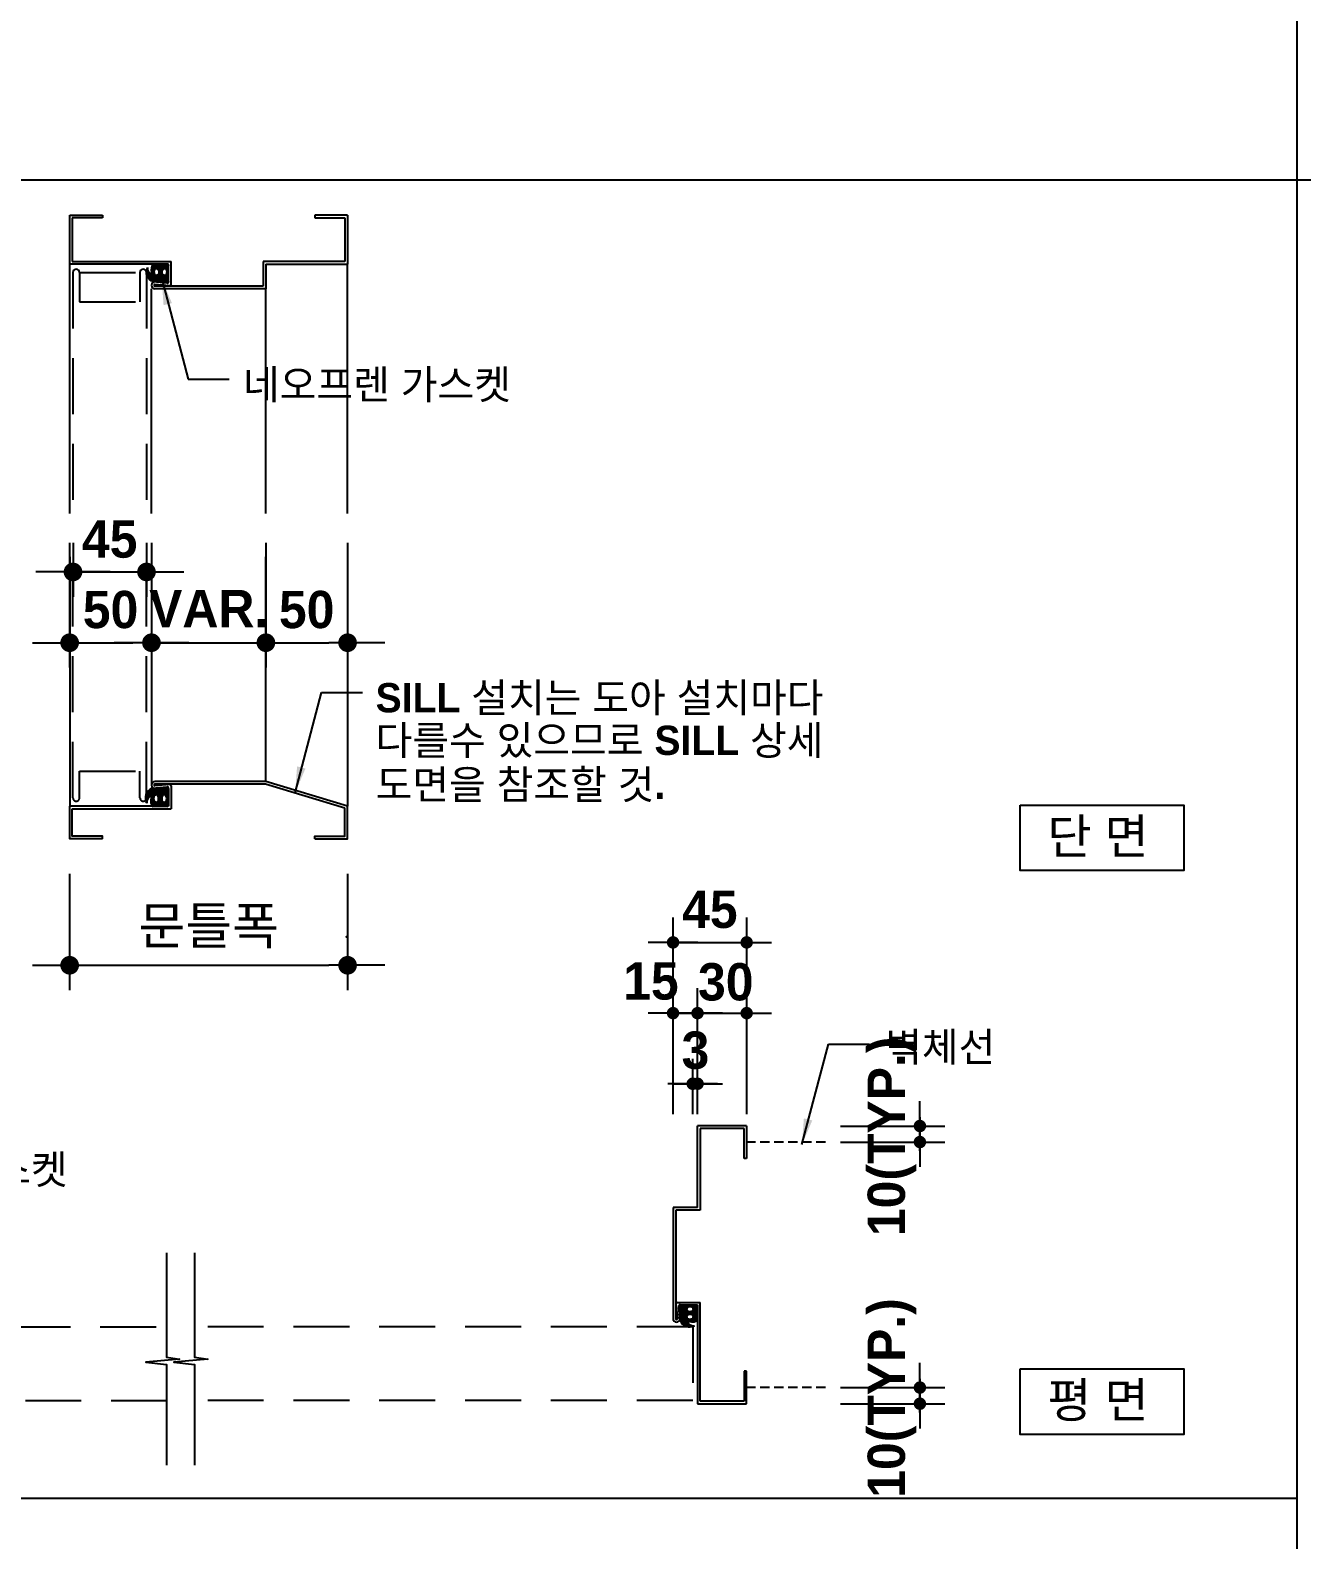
# Model space of a CAD drawing. Extents: x 2158 to 80698, y 2200 to 50885.
# Drawn here: x 46040 to 56265, y 21136 to 33280 of the extents above; entities that cross this region are included whole.
import ezdxf

# ---------------------------------------------------------------- set-up
doc = ezdxf.new("R2010")
doc.units = 0
doc.header["$LTSCALE"] = 300
doc.header["$MEASUREMENT"] = 0
doc.header["$PDSIZE"] = -2
doc.linetypes.add('HID', pattern=[2.3, 1.5, -0.8])
doc.linetypes.add('HIDDEN', pattern=[0.375, 0.25, -0.125])
doc.layers.get('0').update_dxf_attribs({"linetype": 'CONTINUOUS'})
doc.layers.get('Defpoints').update_dxf_attribs({"color": 143, "linetype": 'CONTINUOUS'})
for name, color, linetype in [('A-ANNO-GRA1', 7, 'CONTINUOUS'), ('A-ANNO-LEAD', 4, 'CONTINUOUS'), ('A-ANNO-TEXT1', 7, 'CONTINUOUS'), ('A-CUTL', 7, 'CONTINUOUS'), ('A-DWXM-DOOR', 4, 'CONTINUOUS'), ('A-ELEV-LIN3', 8, 'CONTINUOUS'), ('A-ST-AXIS-BUB', 7, 'CONTINUOUS'), ('A-ST-AXIS-DIM', 7, 'CONTINUOUS'), ('A-WAXM', 3, 'CONTINUOUS'), ('SECT1', 5, 'CONTINUOUS')]:
    doc.layers.add(name, color=color, linetype=linetype)
doc.styles.add('2020음성 1차', font='나눔고딕Bold.ttf')
doc.dimstyles.new('CDIM', dxfattribs={"dimscale": 100, "dimtxt": 3, "dimasz": 1, "dimexe": 2, "dimexo": 1, "dimgap": 1, "dimtad": 1, "dimdec": 0, "dimrnd": 0.5, "dimzin": 0, "dimdsep": 32, "dimtxsty": '2020음성 1차', "dimblk1": '_CIDOT', "dimblk2": '_CIDOT', "dimsah": 1, "dimcen": 5.5, "dimclrd": 2, "dimclre": 2, "dimclrt": 7, "dimadec": 0, "dimazin": 0, "dimtfac": 1, "dimtdec": 0, "dimtix": 1, "dimtmove": 2, "dimatfit": 1, "dimldrblk": 'DOT', "dimfxl": 1, "dimtolj": 1, "dimtzin": 0, "dimlwd": -1, "dimarcsym": 0})

# ---------------------------------------------------------------- blocks, each defined once
blk = doc.blocks.new('_CIDOT')
at = {"color": 0, "linetype": 'ByBlock'}
blk.add_line((2, 0), (-1, 0), dxfattribs=at)
at = {"color": 0, "linetype": 'ByBlock', "const_width": 0.5}
blk.add_lwpolyline([(-0.25, 0, 1), (0.25, 0, 1)], format="xyb", close=True, dxfattribs=at)
blk = doc.blocks.new('*D130')
at = {"layer": 'A-ST-AXIS-DIM', "lineweight": -2}
for p, q in [((46384, 29156), (46384, 28722)), ((46975, 29156), (46975, 28722))]:
    blk.add_line(p, q, dxfattribs=at)
at = {"layer": 'A-ST-AXIS-DIM'}
for p, q in [((46234, 28922), (46084, 28922)), ((46384, 28922), (46975, 28922)), ((47125, 28922), (47275, 28922))]:
    blk.add_line(p, q, dxfattribs=at)
at = {"layer": 'Defpoints', "color": 0}
for p in [(46384, 29256), (46975, 29256), (46975, 28922)]:
    blk.add_point(p, dxfattribs=at)
at = {"layer": 'A-ST-AXIS-DIM', "linetype": 'ByBlock', "xscale": 150, "yscale": 150, "zscale": 150}
blk.add_blockref('_CIDOT', (46384, 28922), dxfattribs=at)
at = {"layer": 'A-ST-AXIS-DIM', "linetype": 'ByBlock', "xscale": 150, "yscale": 150, "zscale": 150, "rotation": 180}
blk.add_blockref('_CIDOT', (46975, 28922), dxfattribs=at)
at = {"layer": 'A-ST-AXIS-DIM', "color": 3, "ltscale": 10, "insert": (46679, 29185), "char_height": 300, "attachment_point": 5, "style": '2020음성 1차'}
blk.add_mtext('\\A1;45', dxfattribs=at)
blk = doc.blocks.new('_Dot')
at = {"color": 0, "lineweight": -2}
blk.add_line((-0.5, 0), (-1, 0), dxfattribs=at)
at = {"color": 0, "const_width": 0.5}
blk.add_lwpolyline([(-0.25, 0, 1), (0.25, 0, 1)], format="xyb", close=True, dxfattribs=at)
blk = doc.blocks.new('*D131')
at = {"layer": 'A-ST-AXIS-DIM', "lineweight": -2}
for p, q in [((46357, 29156), (46357, 28153)), ((47015, 29156), (47015, 28153))]:
    blk.add_line(p, q, dxfattribs=at)
at = {"layer": 'A-ST-AXIS-DIM'}
blk.add_line((46507, 28353), (46865, 28353), dxfattribs=at)
at = {"layer": 'Defpoints', "color": 0}
for p in [(46357, 29256), (47015, 29256), (47015, 28353)]:
    blk.add_point(p, dxfattribs=at)
at = {"layer": 'A-ST-AXIS-DIM', "linetype": 'ByBlock', "xscale": 150, "yscale": 150, "zscale": 150, "rotation": 180}
blk.add_blockref('_CIDOT', (46357, 28353), dxfattribs=at)
at = {"layer": 'A-ST-AXIS-DIM', "linetype": 'ByBlock', "xscale": 150, "yscale": 150, "zscale": 150}
blk.add_blockref('_CIDOT', (47015, 28353), dxfattribs=at)
at = {"layer": 'A-ST-AXIS-DIM', "color": 3, "ltscale": 10, "insert": (46686, 28618), "char_height": 300, "attachment_point": 5, "style": '2020음성 1차'}
blk.add_mtext('\\A1;50', dxfattribs=at)
blk = doc.blocks.new('*D132')
at = {"layer": 'A-ST-AXIS-DIM', "lineweight": -2}
for p, q in [((47015, 29156), (47015, 28153)), ((47935, 29156), (47935, 28153))]:
    blk.add_line(p, q, dxfattribs=at)
at = {"layer": 'A-ST-AXIS-DIM'}
for p, q in [((46865, 28353), (46715, 28353)), ((47015, 28353), (47935, 28353)), ((48085, 28353), (48235, 28353))]:
    blk.add_line(p, q, dxfattribs=at)
at = {"layer": 'Defpoints', "color": 0}
for p in [(47015, 29256), (47935, 29256), (47935, 28353)]:
    blk.add_point(p, dxfattribs=at)
at = {"layer": 'A-ST-AXIS-DIM', "linetype": 'ByBlock', "xscale": 150, "yscale": 150, "zscale": 150}
blk.add_blockref('_CIDOT', (47015, 28353), dxfattribs=at)
at = {"layer": 'A-ST-AXIS-DIM', "linetype": 'ByBlock', "xscale": 150, "yscale": 150, "zscale": 150, "rotation": 180}
blk.add_blockref('_CIDOT', (47935, 28353), dxfattribs=at)
at = {"layer": 'A-ST-AXIS-DIM', "color": 3, "ltscale": 10, "insert": (47475, 28628), "char_height": 300, "attachment_point": 5, "style": '2020음성 1차'}
blk.add_mtext('\\A1;VAR.', dxfattribs=at)
blk = doc.blocks.new('*D133')
at = {"layer": 'A-ST-AXIS-DIM', "lineweight": -2}
for p, q in [((47935, 29156), (47935, 28153)), ((48592, 29156), (48592, 28153))]:
    blk.add_line(p, q, dxfattribs=at)
at = {"layer": 'A-ST-AXIS-DIM'}
blk.add_line((48085, 28353), (48442, 28353), dxfattribs=at)
at = {"layer": 'Defpoints', "color": 0}
for p in [(47935, 29256), (48592, 29256), (48592, 28353)]:
    blk.add_point(p, dxfattribs=at)
at = {"layer": 'A-ST-AXIS-DIM', "linetype": 'ByBlock', "xscale": 150, "yscale": 150, "zscale": 150, "rotation": 180}
blk.add_blockref('_CIDOT', (47935, 28353), dxfattribs=at)
at = {"layer": 'A-ST-AXIS-DIM', "linetype": 'ByBlock', "xscale": 150, "yscale": 150, "zscale": 150}
blk.add_blockref('_CIDOT', (48592, 28353), dxfattribs=at)
at = {"layer": 'A-ST-AXIS-DIM', "color": 3, "ltscale": 10, "insert": (48263, 28618), "char_height": 300, "attachment_point": 5, "style": '2020음성 1차'}
blk.add_mtext('\\A1;50', dxfattribs=at)
blk = doc.blocks.new('GASKET')
h = blk.add_hatch()
h.set_pattern_fill('ANSI37', color=256, scale=50, style=0)
h.set_pattern_definition([(315, (-150937.963, 13942.2266), (-4.64038825, -4.64038825), []), (225, (-150937.963, 13942.2266), (-4.64038825, 4.64038825), [])])
h.paths.add_polyline_path([(98.8, -68.6, 0.470403), (133, 22.9, -0.379165), (98.8, -25.1, 0.267404), (102, 35.6, 0.292763), (92.5, 41.7), (9.6, 41.7, 0.414214), (-0.9, 31.2), (-0.9, -66.9, 0.443543), (10.6, -77.3)])
edge = h.paths.add_edge_path(flags=16)
edge.add_ellipse((75.7, -5.9), major_axis=(0, 22.8), ratio=0.667106, start_angle=0, end_angle=360, ccw=False)
edge = h.paths.add_edge_path(flags=16)
edge.add_ellipse((25.7, -5.9), major_axis=(0, 22.8), ratio=0.667106, start_angle=0, end_angle=360, ccw=False)
for p, q in [((-0.9, -66.9), (-0.9, 31.2)), ((9.6, 41.7), (92.5, 41.7)), ((98.8, -68.6), (10.6, -77.3))]:
    blk.add_line(p, q)
for centre, radius, start, end in [((9.6, 31.2), 10.5, 90, 180), ((92.5, 31.2), 10.5, 24.72761, 90), ((47.7, 8), 60.9, 327.06573, 26.94921), ((88.8, 18.1), 44.4, 283.02722, 6.08701), ((78.1, -8.7), 63.3, 289.12223, 29.89191), ((9.6, -66.9), 10.5, 180, 275.67742)]:
    blk.add_arc(centre, radius, start, end)
at = {"extrusion": (0, 0, -1)}
for centre in [(25.7, -5.9), (75.7, -5.9)]:
    blk.add_ellipse(centre, major_axis=(0, 22.8), ratio=0.667106, start_param=3.141593, end_param=9.424778, dxfattribs=at)
blk = doc.blocks.new('*D146')
at = {"layer": 'A-ST-AXIS-DIM', "lineweight": -2}
for p, q in [((51406, 24560), (51406, 25573)), ((51801, 24560), (51801, 25573))]:
    blk.add_line(p, q, dxfattribs=at)
at = {"layer": 'A-ST-AXIS-DIM'}
for p, q in [((51306, 25373), (51206, 25373)), ((51406, 25373), (51801, 25373)), ((51901, 25373), (52001, 25373))]:
    blk.add_line(p, q, dxfattribs=at)
at = {"layer": 'Defpoints', "color": 0}
for p in [(51801, 25373), (51406, 24460), (51801, 24460)]:
    blk.add_point(p, dxfattribs=at)
at = {"layer": 'A-ST-AXIS-DIM', "linetype": 'ByBlock', "xscale": 100, "yscale": 100, "zscale": 100}
blk.add_blockref('_CIDOT', (51406, 25373), dxfattribs=at)
at = {"layer": 'A-ST-AXIS-DIM', "linetype": 'ByBlock', "xscale": 100, "yscale": 100, "zscale": 100, "rotation": 180}
blk.add_blockref('_CIDOT', (51801, 25373), dxfattribs=at)
at = {"layer": 'A-ST-AXIS-DIM', "color": 3, "ltscale": 10, "insert": (51633, 25623), "char_height": 300, "attachment_point": 5, "style": '2020음성 1차'}
blk.add_mtext('\\A1;30', dxfattribs=at)
blk = doc.blocks.new('*D147')
at = {"layer": 'A-ST-AXIS-DIM', "lineweight": -2}
for p, q in [((51209, 24560), (51209, 25573)), ((51406, 24560), (51406, 25573))]:
    blk.add_line(p, q, dxfattribs=at)
at = {"layer": 'A-ST-AXIS-DIM'}
for p, q in [((51109, 25373), (51009, 25373)), ((51209, 25373), (51406, 25373)), ((51506, 25373), (51606, 25373))]:
    blk.add_line(p, q, dxfattribs=at)
at = {"layer": 'Defpoints', "color": 0}
for p in [(51406, 25373), (51209, 24460), (51406, 24460)]:
    blk.add_point(p, dxfattribs=at)
at = {"layer": 'A-ST-AXIS-DIM', "linetype": 'ByBlock', "xscale": 100, "yscale": 100, "zscale": 100}
blk.add_blockref('_CIDOT', (51209, 25373), dxfattribs=at)
at = {"layer": 'A-ST-AXIS-DIM', "linetype": 'ByBlock', "xscale": 100, "yscale": 100, "zscale": 100, "rotation": 180}
blk.add_blockref('_CIDOT', (51406, 25373), dxfattribs=at)
at = {"layer": 'A-ST-AXIS-DIM', "color": 3, "ltscale": 10, "insert": (51031, 25630), "char_height": 300, "attachment_point": 5, "style": '2020음성 1차'}
blk.add_mtext('\\A1;15', dxfattribs=at)
blk = doc.blocks.new('*D148')
at = {"layer": 'A-ST-AXIS-DIM', "lineweight": -2}
for p, q in [((51209, 24560), (51209, 26142)), ((51801, 24560), (51801, 26142))]:
    blk.add_line(p, q, dxfattribs=at)
at = {"layer": 'A-ST-AXIS-DIM'}
for p, q in [((51109, 25942), (51009, 25942)), ((51209, 25942), (51801, 25942)), ((51901, 25942), (52001, 25942))]:
    blk.add_line(p, q, dxfattribs=at)
at = {"layer": 'Defpoints', "color": 0}
for p in [(51801, 25942), (51209, 24460), (51801, 24460)]:
    blk.add_point(p, dxfattribs=at)
at = {"layer": 'A-ST-AXIS-DIM', "linetype": 'ByBlock', "xscale": 100, "yscale": 100, "zscale": 100}
blk.add_blockref('_CIDOT', (51209, 25942), dxfattribs=at)
at = {"layer": 'A-ST-AXIS-DIM', "linetype": 'ByBlock', "xscale": 100, "yscale": 100, "zscale": 100, "rotation": 180}
blk.add_blockref('_CIDOT', (51801, 25942), dxfattribs=at)
at = {"layer": 'A-ST-AXIS-DIM', "color": 3, "ltscale": 10, "insert": (51505, 26206), "char_height": 300, "attachment_point": 5, "style": '2020음성 1차'}
blk.add_mtext('\\A1;45', dxfattribs=at)
blk = doc.blocks.new('*D149')
at = {"layer": 'A-ST-AXIS-DIM', "lineweight": -2}
for p, q in [((51367, 24560), (51367, 25005)), ((51406, 24560), (51406, 25005))]:
    blk.add_line(p, q, dxfattribs=at)
at = {"layer": 'A-ST-AXIS-DIM'}
for p, q in [((51267, 24805), (51167, 24805)), ((51367, 24805), (51406, 24805)), ((51506, 24805), (51606, 24805))]:
    blk.add_line(p, q, dxfattribs=at)
at = {"layer": 'Defpoints', "color": 0}
for p in [(51406, 24805), (51367, 24460), (51406, 24460)]:
    blk.add_point(p, dxfattribs=at)
at = {"layer": 'A-ST-AXIS-DIM', "linetype": 'ByBlock', "xscale": 100, "yscale": 100, "zscale": 100, "rotation": 180}
blk.add_blockref('_CIDOT', (51406, 24805), dxfattribs=at)
at = {"layer": 'A-ST-AXIS-DIM', "linetype": 'ByBlock', "xscale": 100, "yscale": 100, "zscale": 100}
blk.add_blockref('_CIDOT', (51367, 24805), dxfattribs=at)
at = {"layer": 'A-ST-AXIS-DIM', "color": 3, "ltscale": 10, "insert": (51389, 25073), "char_height": 300, "attachment_point": 5, "style": '2020음성 1차'}
blk.add_mtext('\\A1;3', dxfattribs=at)
blk = doc.blocks.new('*D22')
at = {"layer": 'A-ST-AXIS-DIM', "lineweight": -2}
for p, q in [((46357, 26494), (46357, 25558)), ((48592, 26494), (48592, 25558))]:
    blk.add_line(p, q, dxfattribs=at)
at = {"layer": 'A-ST-AXIS-DIM'}
blk.add_line((46507, 25758), (48442, 25758), dxfattribs=at)
at = {"layer": 'Defpoints', "color": 0}
for p in [(46357, 26594), (48592, 26594), (48592, 25758)]:
    blk.add_point(p, dxfattribs=at)
at = {"layer": 'A-ST-AXIS-DIM', "linetype": 'ByBlock', "xscale": 150, "yscale": 150, "zscale": 150, "rotation": 180}
blk.add_blockref('_CIDOT', (46357, 25758), dxfattribs=at)
at = {"layer": 'A-ST-AXIS-DIM', "linetype": 'ByBlock', "xscale": 150, "yscale": 150, "zscale": 150}
blk.add_blockref('_CIDOT', (48592, 25758), dxfattribs=at)
at = {"layer": 'A-ST-AXIS-DIM', "color": 3, "ltscale": 10, "insert": (47475, 26061), "char_height": 300, "attachment_point": 5, "style": '2020음성 1차'}
blk.add_mtext('\\A1;문틀폭', dxfattribs=at)
blk = doc.blocks.new('*D23')
at = {"layer": 'A-ST-AXIS-DIM'}
for p, q in [((53194, 24565), (53194, 24665)), ((53194, 24465), (53194, 24336)), ((53194, 24236), (53194, 24136))]:
    blk.add_line(p, q, dxfattribs=at)
at = {"layer": 'A-ST-AXIS-DIM', "lineweight": -2}
for p, q in [((52555, 24465), (53394, 24465)), ((52555, 24336), (53394, 24336))]:
    blk.add_line(p, q, dxfattribs=at)
at = {"layer": 'Defpoints', "color": 0}
for p in [(52455, 24465), (52455, 24336), (53194, 24336)]:
    blk.add_point(p, dxfattribs=at)
at = {"layer": 'A-ST-AXIS-DIM', "linetype": 'ByBlock', "xscale": 100, "yscale": 100, "zscale": 100}
for p, rotation in [((53194, 24465), 270), ((53194, 24336), 90)]:
    blk.add_blockref('_CIDOT', p, dxfattribs=dict(at, rotation=rotation))
at = {"layer": 'A-ST-AXIS-DIM', "color": 3, "ltscale": 10, "insert": (52969, 24382), "char_height": 300, "attachment_point": 5, "rotation": 90, "style": '2020음성 1차'}
blk.add_mtext('\\A1;10(TYP.)', dxfattribs=at)
blk = doc.blocks.new('*D24')
at = {"layer": 'A-ST-AXIS-DIM'}
for p, q in [((53194, 22461), (53194, 22561)), ((53194, 22361), (53194, 22231)), ((53194, 22131), (53194, 22031))]:
    blk.add_line(p, q, dxfattribs=at)
at = {"layer": 'A-ST-AXIS-DIM', "lineweight": -2}
for p, q in [((52555, 22361), (53394, 22361)), ((52555, 22231), (53394, 22231))]:
    blk.add_line(p, q, dxfattribs=at)
at = {"layer": 'Defpoints', "color": 0}
for p in [(52455, 22361), (52455, 22231), (53194, 22231)]:
    blk.add_point(p, dxfattribs=at)
at = {"layer": 'A-ST-AXIS-DIM', "linetype": 'ByBlock', "xscale": 100, "yscale": 100, "zscale": 100}
for p, rotation in [((53194, 22361), 270), ((53194, 22231), 90)]:
    blk.add_blockref('_CIDOT', p, dxfattribs=dict(at, rotation=rotation))
at = {"layer": 'A-ST-AXIS-DIM', "color": 3, "ltscale": 10, "insert": (52969, 22277), "char_height": 300, "attachment_point": 5, "rotation": 90, "style": '2020음성 1차'}
blk.add_mtext('\\A1;10(TYP.)', dxfattribs=at)

msp = doc.modelspace()

# ---------------------------------------------------------------- linework, layer by layer
at = {"layer": 'A-ANNO-GRA1'}
for p, q in [((56228.7, 2200), (56228.7, 48170.2)), ((72608.3, 32074.2), (2200, 32074.2)), ((56228.7, 21467.2), (39849, 21467.2))]:
    msp.add_line(p, q, dxfattribs=at)
for points in [[(54000.7, 27045.5), (55315, 27045.5), (55315, 26519.8), (54000.7, 26519.8)], [(54000.7, 22510.4), (55315, 22510.4), (55315, 21984.6), (54000.7, 21984.6)]]:
    msp.add_lwpolyline(points, close=True, dxfattribs=at)
at = {"layer": 'A-ANNO-LEAD'}
for p, q in [((47097, 31279.4), (47310, 30472.7)), ((47310, 30472.7), (47638.8, 30472.7)), ((48170.5, 27146.5), (48383.5, 27953.2)), ((48383.5, 27953.2), (48712.4, 27953.2)), ((52245.8, 24315.6), (52458.8, 25122.3)), ((52458.8, 25122.3), (52787.7, 25122.3))]:
    msp.add_line(p, q, dxfattribs=at)
for points in [[(47112.1, 31068.5), (47179.7, 31084.8), (47097, 31279.4)], [(48185.7, 27357.4), (48253.2, 27341.1), (48170.5, 27146.5)], [(52261, 24526.4), (52328.5, 24510.1), (52245.8, 24315.6)]]:
    msp.add_solid(points, dxfattribs=at)
at = {"layer": 'A-CUTL'}
for points in [[(47135.9, 23443.7), (47135.9, 22604.3), (47241.2, 22590.3), (46969.7, 22565.8), (47135.9, 22545.6), (47135.9, 21736.4)], [(47362, 23443.7), (47362, 22604.3), (47467.3, 22590.3), (47195.8, 22565.8), (47362, 22545.6), (47362, 21736.4)]]:
    msp.add_lwpolyline(points, dxfattribs=at)
at = {"layer": 'A-DWXM-DOOR'}
for p, q in [((46357.4, 31397.5), (46357.4, 31791.8)), ((46357.4, 31791.8), (46620.3, 31791.8)), ((46620.3, 31770.8), (46378.5, 31770.8)), ((46378.5, 31770.8), (46378.5, 31418.5)), ((46620.3, 31791.8), (46620.3, 31770.8)), ((48591.8, 31791.8), (48328.9, 31791.8)), ((48328.9, 31791.8), (48328.9, 31770.8)), ((48328.9, 31770.8), (48570.8, 31770.8)), ((48570.8, 31770.8), (48570.8, 31418.5)), ((48591.8, 31791.8), (48591.8, 31397.5)), ((47152.6, 31397.5), (46357.4, 31397.5)), ((46378.5, 31418.5), (47172.3, 31418.5)), ((47152.6, 31256.5), (47152.6, 31397.5)), ((47172.3, 31233.3), (47172.3, 31418.5)), ((47913.6, 31418.5), (47913.6, 31221.4)), ((48570.8, 31418.5), (47913.6, 31418.5)), ((47934.6, 31397.5), (48591.8, 31397.5)), ((47934.6, 31397.5), (47934.6, 31200.3)), ((46436.3, 31331.8), (46436.3, 31095.2)), ((46922.6, 31331.8), (46922.6, 31095.2)), ((47141, 31246), (47042.2, 31255.9)), ((47160.8, 31222.9), (47042.2, 31234.7)), ((47913.6, 31221.4), (47042.3, 31221.4)), ((47934.6, 31200.3), (47042.4, 31200.3)), ((47160.8, 27213.3), (47042.2, 27201.5)), ((47931.8, 27214.8), (47042.3, 27214.8)), ((47934.6, 27235.9), (47042.4, 27235.9)), ((48570.3, 27022.6), (47931.8, 27214.8)), ((48591.4, 27038.7), (47934.6, 27235.9)), ((47141, 27190.2), (47042.2, 27180.3)), ((47152.6, 27179.7), (47152.6, 27038.7)), ((47172.3, 27202.9), (47172.3, 27017.7)), ((47152.6, 27038.7), (46357.4, 27038.7)), ((46378.5, 27017.7), (47172.3, 27017.7)), ((51800.6, 24465.4), (51406.3, 24465.4)), ((51406.3, 23808.2), (51406.3, 24465.4)), ((51779.6, 24444.4), (51427.3, 24444.4)), ((51427.3, 24444.4), (51427.3, 23787.2)), ((51779.6, 24202.5), (51779.6, 24444.4)), ((51800.6, 24465.4), (51800.6, 24202.5)), ((51800.6, 24202.5), (51779.6, 24202.5)), ((51209.1, 23808.2), (51209.1, 22916)), ((51406.3, 23808.2), (51209.1, 23808.2)), ((51427.3, 23787.2), (51230.2, 23787.2)), ((51230.2, 23787.2), (51230.2, 22915.9)), ((51231.7, 23034.4), (51243.5, 22915.8)), ((51242.1, 23045.9), (51427.3, 23045.9)), ((51254.8, 23014.6), (51264.7, 22915.8)), ((51265.3, 23026.2), (51406.3, 23026.2)), ((51406.3, 23026.2), (51406.3, 22231)), ((51427.3, 22252.1), (51427.3, 23045.9)), ((51779.6, 22493.9), (51779.6, 22252.1)), ((51800.6, 22493.9), (51779.6, 22493.9)), ((51800.6, 22231), (51800.6, 22493.9)), ((51406.3, 22231), (51800.6, 22231)), ((51779.6, 22252.1), (51427.3, 22252.1))]:
    msp.add_line(p, q, dxfattribs=at)
at = {"layer": 'A-DWXM-DOOR', "linetype": 'HID'}
for p, q in [((46383.7, 31331.8), (46383.7, 29392.9)), ((46436.3, 31331.8), (46922.6, 31331.8)), ((46975.2, 31331.8), (46975.2, 29392.9)), ((46436.3, 31095.2), (46922.6, 31095.2)), ((46383.7, 27104.4), (46383.7, 29043.3)), ((46975.2, 27104.4), (46975.2, 29043.3)), ((46436.3, 27104.4), (46436.3, 27320)), ((46436.3, 27320), (46922.6, 27320)), ((46922.6, 27104.4), (46922.6, 27320)), ((43152.7, 22848.8), (47135.9, 22848.8)), ((51366.9, 22848.8), (47362, 22848.8)), ((43240.9, 22257.3), (47135.9, 22257.3))]:
    msp.add_line(p, q, dxfattribs=at)
at = {"layer": 'A-DWXM-DOOR'}
for points in [[(46620.3, 26775.8), (46357.4, 26775.8), (46357.4, 27038.7)], [(46620.3, 26775.8), (46620.3, 26796.9), (46378.5, 26796.9), (46378.5, 27017.7)], [(48328.9, 26775.8), (48591.4, 26775.8), (48591.4, 27038.7)], [(48328.9, 26775.8), (48328.9, 26796.9), (48570.3, 26796.9), (48570.3, 27022.6)]]:
    msp.add_lwpolyline(points, dxfattribs=at)
at = {"layer": 'A-DWXM-DOOR', "linetype": 'HID'}
msp.add_lwpolyline([(51366.9, 22848.8), (51366.9, 22257.3), (47362, 22257.3)], dxfattribs=at)
at = {"layer": 'A-DWXM-DOOR'}
for centre, radius, start, end in [((46410, 31331.8), 26.3, 0, 180), ((46948.9, 31331.8), 26.3, 0, 180), ((47042.4, 31228.1), 27.8, 90.32738, 269.99999), ((47042.3, 31228.1), 6.68, 90.95652, 270.44556), ((47142.1, 31256.5), 10.5, 264.29645, 0), ((47161.8, 31233.4), 10.5, 264.29645, 0), ((47042.4, 27208.1), 27.8, 90.00001, 269.67262), ((47042.3, 27208.1), 6.68, 89.55444, 269.04348), ((47161.8, 27202.8), 10.5, 0, 95.70355), ((47142.1, 27179.7), 10.5, 0, 95.70355), ((51242.1, 23035.4), 10.5, 90, 185.70355), ((51265.3, 23015.7), 10.5, 90, 185.70355), ((51236.9, 22916), 27.8, 180.00001, 359.67262), ((51236.8, 22915.9), 6.68, 179.55444, 359.04348)]:
    msp.add_arc(centre, radius, start, end, dxfattribs=at)
at = {"layer": 'A-DWXM-DOOR', "linetype": 'HID'}
for centre in [(46410, 27104.4), (46948.9, 27104.4)]:
    msp.add_arc(centre, 26.3, 180, 0, dxfattribs=at)
at = {"layer": 'A-ELEV-LIN3'}
for p, q in [((46357.4, 29043.3), (46357.4, 27038.7)), ((47014.6, 29043.3), (47014.6, 27208.2)), ((48591.8, 29043.3), (48591.8, 27038.7))]:
    msp.add_line(p, q, dxfattribs=at)
for points in [[(46357.4, 29392.9), (46357.4, 31397.5)], [(48591.8, 29392.9), (48591.8, 31397.5)], [(47014.6, 29392.9), (47014.6, 31200.3)], [(47934.6, 29392.9), (47934.6, 31200.3)], [(47934.6, 27235.9), (47934.6, 29043.3)]]:
    msp.add_lwpolyline(points, dxfattribs=at)
at = {"layer": 'A-WAXM', "linetype": 'HIDDEN'}
for p, q in [((52433.9, 24335.5), (51800.6, 24335.5)), ((52433.9, 22360.9), (51800.6, 22360.9))]:
    msp.add_line(p, q, dxfattribs=at)
at = {"layer": 'SECT1', "linetype": 'ByBlock'}
msp.add_point((48583.6, 25987.1), dxfattribs=at)

# ---------------------------------------------------------------- block references
at = {"layer": 'A-ST-AXIS-BUB', "xscale": -1.248616389883864, "yscale": 1.248616389887502, "zscale": 1.248616389884075}
msp.add_blockref('GASKET', (47151, 31343.3), dxfattribs=at)
at = {"layer": 'A-ST-AXIS-BUB'}
for p, xscale, yscale, zscale, rotation in [((47151.4, 27091.5), 1.314333040759265, 1.314333040759265, 1.314333040759265, 180), ((51352.1, 23024.6), 1.248616389887502, 1.248616389887502, 1.248616389887502, 270)]:
    msp.add_blockref('GASKET', p, dxfattribs=dict(at, xscale=xscale, yscale=yscale, zscale=zscale, rotation=rotation))

# ---------------------------------------------------------------- texts
at = {"layer": 'A-ANNO-TEXT1', "style": '2020음성 1차'}
for s, height, p in [('네오프렌 가스켓', 235.32, (47750.7, 30312.4)), ('SILL 설치는 도아 설치마다', 235.322, (48817.2, 27792.9)), ('다를수 있으므로 SILL 상세', 235.322, (48817.2, 27450.2)), ('도면을 참조할 것.', 235.32, (48817.2, 27094.4)), ('단 면', 282.39, (54219.3, 26654.9)), ('벽체선', 235.32, (52914.6, 24983.6)), ('네오프렌 가스켓', 235.32, (44186, 23997.5)), ('평 면', 282.39, (54219.3, 22119.8))]:
    msp.add_text(s, height=height, dxfattribs=at).set_placement(p)

# ---------------------------------------------------------------- dimensions: what is measured, and where the dimension line sits
at = {"layer": 'A-ST-AXIS-DIM'}
for base, p1, p2, text, override, picture, middle in [((46975.2, 28921.6), (46383.7, 29255.9), (46975.2, 29255.9), '45', {"dimasz": 1.5, "dimclrd": 256, "dimclre": 256, "dimclrt": 3, "dimfxl": 4}, '*D130', (46679.4, 29185.2)), ((47014.6, 28352.8), (46357.4, 29255.9), (47014.6, 29255.9), '50', {"dimasz": 1.5, "dimclrd": 256, "dimclre": 256, "dimclrt": 3, "dimfxl": 4}, '*D131', (46686, 28617.8)), ((47934.6, 28352.8), (47014.6, 29255.9), (47934.6, 29255.9), 'VAR.', {"dimasz": 1.5, "dimclrd": 256, "dimclre": 256, "dimclrt": 3, "dimfxl": 4}, '*D132', (47474.6, 28627.6)), ((48591.8, 28352.8), (47934.6, 29255.9), (48591.8, 29255.9), '50', {"dimasz": 1.5, "dimclrd": 256, "dimclre": 256, "dimclrt": 3, "dimfxl": 4}, '*D133', (48263.2, 28617.8)), ((48591.8, 25758.2), (46357.4, 26593.7), (48591.8, 26593.7), '문틀폭', {"dimasz": 1.5, "dimclrd": 256, "dimclre": 256, "dimclrt": 3, "dimfxl": 4}, '*D22', (47474.6, 26061.2)), ((51800.6, 25942.2), (51209.1, 24460.2), (51800.6, 24460.2), '45', {"dimclrd": 256, "dimclre": 256, "dimclrt": 3, "dimfxl": 4}, '*D148', (51504.9, 26205.8))]:
    dim = msp.add_linear_dim(base=base, p1=p1, p2=p2, text=text, dimstyle='CDIM', override=override, dxfattribs=at)
    dim.commit()
    dim.dimension.update_dxf_attribs({"geometry": picture, "text_midpoint": middle})
for base, p1, p2, text, picture, middle in [((51406.3, 25373.4), (51209.1, 24460.2), (51406.3, 24460.2), '15', '*D147', (51030.9, 25629.8)), ((51800.6, 25373.4), (51406.3, 24460.2), (51800.6, 24460.2), '30', '*D146', (51632.7, 25622.7)), ((51406.3, 24804.6), (51366.9, 24460.2), (51406.3, 24460.2), '3', '*D149', (51389.2, 25072.6))]:
    dim = msp.add_linear_dim(base=base, p1=p1, p2=p2, text=text, dimstyle='CDIM', override={"dimclrd": 256, "dimclre": 256, "dimclrt": 3, "dimfxl": 4}, dxfattribs=at)
    dim.commit()
    dim.dimension.update_dxf_attribs({"geometry": picture, "text_midpoint": middle, "dimtype": 160})
for base, p1, p2, picture, middle in [((53194.3, 24335.5), (52455.2, 24465.4), (52455.2, 24335.5), '*D23', (52968.7, 24381.6)), ((53194.3, 22231), (52455.2, 22360.9), (52455.2, 22231), '*D24', (52968.7, 22277.1))]:
    dim = msp.add_linear_dim(base=base, p1=p1, p2=p2, angle=270, text='10(TYP.)', dimstyle='CDIM', override={"dimclrd": 256, "dimclre": 256, "dimclrt": 3, "dimfxl": 4}, dxfattribs=at)
    dim.commit()
    dim.dimension.update_dxf_attribs({"geometry": picture, "text_midpoint": middle, "dimtype": 160})

doc.saveas('drawing.dxf')
